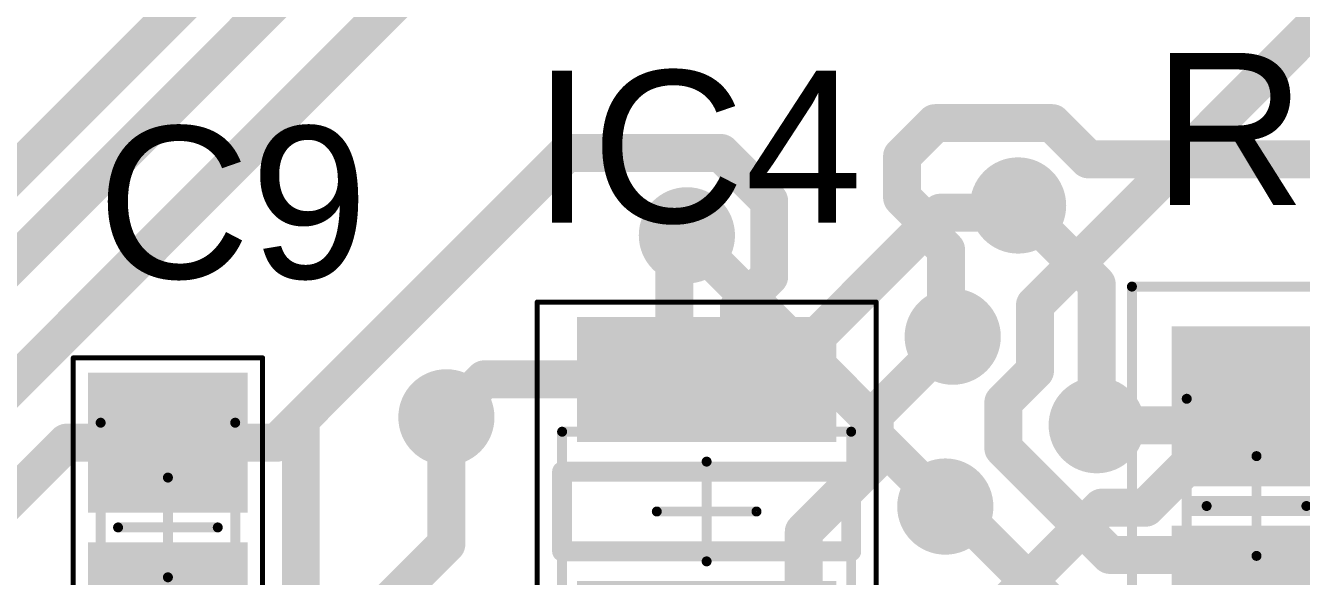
# Model space of a CAD drawing. Header units: millimetres. Extents: x 2.52 to 5.37, y 1.66 to 4.63.
# Drawn here: x 3.214 to 3.718, y 4.065 to 4.283 of the extents above; entities that cross this region are included whole.
import ezdxf

# ---------------------------------------------------------------- set-up
doc = ezdxf.new("R2010")
doc.units = ezdxf.units.MM
doc.header["$MEASUREMENT"] = 0
for name, color, linetype in [('BottomLayer', 5, 'Continuous'), ('BottomSolder', 6, 'Continuous'), ('Mechanical13', 56, 'Continuous'), ('Mechanical15', 56, 'Continuous'), ('TopLayer', 1, 'Continuous'), ('TopOverlay', 2, 'Continuous'), ('TopPaste', 8, 'Continuous'), ('TopSolder', 216, 'Continuous'), ('ViaHoleLayer', 16, 'Continuous')]:
    doc.layers.add(name, color=color, linetype=linetype)
doc.styles.add('Arial', font='arial.ttf', dxfattribs={"height": 0.2})

# ---------------------------------------------------------------- blocks, each defined once
blk = doc.blocks.new('CAPC2013X70X45NL10T25_34')
at = {"layer": 'TopLayer'}
for points in [[(-0.05709, -0.02756), (-0.05709, 0.02756), (-0.00984, 0.02756), (-0.00984, -0.02756)], [(0.00984, -0.02756), (0.00984, 0.02756), (0.05709, 0.02756), (0.05709, -0.02756)]]:
    blk.add_hatch(color=1, dxfattribs=at).paths.add_polyline_path(points)
at = {"layer": 'TopPaste'}
for points in [[(-0.05709, -0.02756), (-0.05709, 0.02756), (-0.00984, 0.02756), (-0.00984, -0.02756)], [(0.00984, -0.02756), (0.00984, 0.02756), (0.05709, 0.02756), (0.05709, -0.02756)]]:
    blk.add_hatch(color=8, dxfattribs=at).paths.add_polyline_path(points)
at = {"layer": 'TopSolder'}
for points in [[(-0.06109, -0.03156), (-0.06109, 0.03156), (-0.00584, 0.03156), (-0.00584, -0.03156)], [(0.00584, -0.03156), (0.00584, 0.03156), (0.06109, 0.03156), (0.06109, -0.03156)]]:
    blk.add_hatch(color=216, dxfattribs=at).paths.add_polyline_path(points)
at = {"layer": 'Mechanical13', "const_width": 0.00394}
for points in [[(0.04134, 0.02657), (-0.04134, 0.02657)], [(-0.04134, -0.02657), (-0.04134, 0.02657)], [(0.04134, -0.02657), (0.04134, 0.02657)], [(0.04134, -0.02657), (-0.04134, -0.02657)]]:
    blk.add_lwpolyline(points, dxfattribs=at)
at = {"layer": 'Mechanical13', "const_width": 0.00197}
for points in [[(-0.04232, 0.02657, 1), (-0.04035, 0.02657, 1)], [(-0.04232, 0.02657, 1), (-0.04035, 0.02657, 1)], [(0.04035, 0.02657, 1), (0.04232, 0.02657, 1)], [(0.04035, 0.02657, 1), (0.04232, 0.02657, 1)], [(-0.04232, -0.02657, 1), (-0.04035, -0.02657, 1)], [(-0.04232, -0.02657, 1), (-0.04035, -0.02657, 1)], [(0.04035, -0.02657, 1), (0.04232, -0.02657, 1)], [(0.04035, -0.02657, 1), (0.04232, -0.02657, 1)]]:
    blk.add_lwpolyline(points, format="xyb", close=True, dxfattribs=at)
at = {"layer": 'Mechanical15'}
for points, const_width in [([(0.06693, 0.0374), (-0.06693, 0.0374)], 0.00197), ([(-0.06693, -0.0374), (-0.06693, 0.0374)], 0.00197), ([(0.06693, -0.0374), (0.06693, 0.0374)], 0.00197), ([(0, -0.01969), (0, 0.01969)], 0.00394), ([(0.01969, 0), (-0.01969, 0)], 0.00394), ([(0.06693, -0.0374), (-0.06693, -0.0374)], 0.00197)]:
    blk.add_lwpolyline(points, dxfattribs=dict(at, const_width=const_width))
for points, const_width in [([(-0.06742, 0.0374, 1), (-0.06644, 0.0374, 1)], 0.000984), ([(-0.06742, 0.0374, 1), (-0.06644, 0.0374, 1)], 0.000984), ([(0.06644, 0.0374, 1), (0.06742, 0.0374, 1)], 0.000984), ([(0.06644, 0.0374, 1), (0.06742, 0.0374, 1)], 0.000984), ([(-0.00098, 0.01969, 1), (0.00098, 0.01969, 1)], 0.00197), ([(-0.02067, 0, 1), (-0.0187, 0, 1)], 0.00197), ([(0.0187, 0, 1), (0.02067, 0, 1)], 0.00197), ([(-0.00098, -0.01969, 1), (0.00098, -0.01969, 1)], 0.00197), ([(-0.06742, -0.0374, 1), (-0.06644, -0.0374, 1)], 0.000984), ([(-0.06742, -0.0374, 1), (-0.06644, -0.0374, 1)], 0.000984), ([(0.06644, -0.0374, 1), (0.06742, -0.0374, 1)], 0.000984), ([(0.06644, -0.0374, 1), (0.06742, -0.0374, 1)], 0.000984)]:
    blk.add_lwpolyline(points, format="xyb", close=True, dxfattribs=dict(at, const_width=const_width))
blk = doc.blocks.new('6_0805_M_40')
at = {"layer": 'TopLayer'}
for points in [[(-0.06693, -0.02953), (-0.06693, 0.02953), (-0.01181, 0.02953), (-0.01181, -0.02953)], [(0.01181, -0.02953), (0.01181, 0.02953), (0.06693, 0.02953), (0.06693, -0.02953)]]:
    blk.add_hatch(color=1, dxfattribs=at).paths.add_polyline_path(points)
at = {"layer": 'TopPaste'}
for points in [[(-0.06693, -0.02953), (-0.06693, 0.02953), (-0.01181, 0.02953), (-0.01181, -0.02953)], [(0.01181, -0.02953), (0.01181, 0.02953), (0.06693, 0.02953), (0.06693, -0.02953)]]:
    blk.add_hatch(color=8, dxfattribs=at).paths.add_polyline_path(points)
at = {"layer": 'TopSolder'}
for points in [[(-0.07093, -0.03353), (-0.07093, 0.03353), (-0.00781, 0.03353), (-0.00781, -0.03353)], [(0.00781, -0.03353), (0.00781, 0.03353), (0.07093, 0.03353), (0.07093, -0.03353)]]:
    blk.add_hatch(color=216, dxfattribs=at).paths.add_polyline_path(points)
at = {"layer": 'Mechanical13', "const_width": 0.00394}
for points in [[(-0.04232, 0.02756), (-0.04232, -0.02756)], [(-0.04232, 0.02756), (0.04232, 0.02756)], [(0.04232, 0.02756), (0.04232, -0.02756)], [(-0.04232, -0.02756), (0.04232, -0.02756)]]:
    blk.add_lwpolyline(points, dxfattribs=at)
at = {"layer": 'Mechanical13', "const_width": 0.00197}
for points in [[(-0.04331, 0.02756, 1), (-0.04134, 0.02756, 1)], [(-0.04331, 0.02756, 1), (-0.04134, 0.02756, 1)], [(0.04134, 0.02756, 1), (0.04331, 0.02756, 1)], [(0.04134, 0.02756, 1), (0.04331, 0.02756, 1)], [(-0.04331, -0.02756, 1), (-0.04134, -0.02756, 1)], [(-0.04331, -0.02756, 1), (-0.04134, -0.02756, 1)], [(0.04134, -0.02756, 1), (0.04331, -0.02756, 1)], [(0.04134, -0.02756, 1), (0.04331, -0.02756, 1)]]:
    blk.add_lwpolyline(points, format="xyb", close=True, dxfattribs=at)
at = {"layer": 'Mechanical15', "const_width": 0.00394}
for points in [[(-0.08661, 0.04921), (-0.08661, -0.04921)], [(-0.08661, 0.04921), (0.08661, 0.04921)], [(0.08661, 0.04921), (0.08661, -0.04921)], [(0, 0.01969), (0, -0.01969)], [(-0.01969, 0), (0.01969, 0)], [(-0.08661, -0.04921), (0.08661, -0.04921)]]:
    blk.add_lwpolyline(points, dxfattribs=at)
at = {"layer": 'Mechanical15', "const_width": 0.00197}
for points in [[(-0.0876, 0.04921, 1), (-0.08563, 0.04921, 1)], [(-0.0876, 0.04921, 1), (-0.08563, 0.04921, 1)], [(0.08563, 0.04921, 1), (0.0876, 0.04921, 1)], [(0.08563, 0.04921, 1), (0.0876, 0.04921, 1)], [(-0.00098, 0.01969, 1), (0.00098, 0.01969, 1)], [(-0.02067, 0, 1), (-0.0187, 0, 1)], [(0.0187, 0, 1), (0.02067, 0, 1)], [(-0.00098, -0.01969, 1), (0.00098, -0.01969, 1)], [(-0.0876, -0.04921, 1), (-0.08563, -0.04921, 1)], [(-0.0876, -0.04921, 1), (-0.08563, -0.04921, 1)], [(0.08563, -0.04921, 1), (0.0876, -0.04921, 1)], [(0.08563, -0.04921, 1), (0.0876, -0.04921, 1)]]:
    blk.add_lwpolyline(points, format="xyb", close=True, dxfattribs=at)
at = {"layer": 'TopOverlay', "const_width": 0.00787}
blk.add_lwpolyline([(0, 0.02559), (0, -0.02559)], dxfattribs=at)
at = {"layer": 'TopOverlay', "const_width": 0.00394}
for points in [[(-0.00197, 0.02559, 1), (0.00197, 0.02559, 1)], [(-0.00197, -0.02559, 1), (0.00197, -0.02559, 1)]]:
    blk.add_lwpolyline(points, format="xyb", close=True, dxfattribs=at)
blk = doc.blocks.new('ONSC_SOT23_8_527AK_01_N_46')
at = {"layer": 'TopLayer'}
for points in [[(-0.07283, 0.02953), (-0.07283, 0.04724), (-0.0315, 0.04724), (-0.0315, 0.02953)], [(0.0315, 0.02953), (0.0315, 0.04724), (0.07283, 0.04724), (0.07283, 0.02953)], [(-0.07283, 0.00394), (-0.07283, 0.02165), (-0.0315, 0.02165), (-0.0315, 0.00394)], [(0.0315, 0.00394), (0.0315, 0.02165), (0.07283, 0.02165), (0.07283, 0.00394)], [(-0.07283, -0.02165), (-0.07283, -0.00394), (-0.0315, -0.00394), (-0.0315, -0.02165)], [(0.0315, -0.02165), (0.0315, -0.00394), (0.07283, -0.00394), (0.07283, -0.02165)], [(-0.07283, -0.04724), (-0.07283, -0.02953), (-0.0315, -0.02953), (-0.0315, -0.04724)], [(0.0315, -0.04724), (0.0315, -0.02953), (0.07283, -0.02953), (0.07283, -0.04724)]]:
    blk.add_hatch(color=1, dxfattribs=at).paths.add_polyline_path(points)
at = {"layer": 'TopPaste'}
for points in [[(-0.07283, 0.02953), (-0.07283, 0.04724), (-0.0315, 0.04724), (-0.0315, 0.02953)], [(0.0315, 0.02953), (0.0315, 0.04724), (0.07283, 0.04724), (0.07283, 0.02953)], [(-0.07283, 0.00394), (-0.07283, 0.02165), (-0.0315, 0.02165), (-0.0315, 0.00394)], [(0.0315, 0.00394), (0.0315, 0.02165), (0.07283, 0.02165), (0.07283, 0.00394)], [(-0.07283, -0.02165), (-0.07283, -0.00394), (-0.0315, -0.00394), (-0.0315, -0.02165)], [(0.0315, -0.02165), (0.0315, -0.00394), (0.07283, -0.00394), (0.07283, -0.02165)], [(-0.07283, -0.04724), (-0.07283, -0.02953), (-0.0315, -0.02953), (-0.0315, -0.04724)], [(0.0315, -0.04724), (0.0315, -0.02953), (0.07283, -0.02953), (0.07283, -0.04724)]]:
    blk.add_hatch(color=8, dxfattribs=at).paths.add_polyline_path(points)
at = {"layer": 'TopSolder'}
for points in [[(-0.07683, 0.02553), (-0.07683, 0.05124), (-0.0275, 0.05124), (-0.0275, 0.02553)], [(0.0275, 0.02553), (0.0275, 0.05124), (0.07683, 0.05124), (0.07683, 0.02553)], [(-0.07683, -0.00006), (-0.07683, 0.02565), (-0.0275, 0.02565), (-0.0275, -0.00006)], [(0.0275, -0.00006), (0.0275, 0.02565), (0.07683, 0.02565), (0.07683, -0.00006)], [(-0.07683, -0.02565), (-0.07683, 0.00006), (-0.0275, 0.00006), (-0.0275, -0.02565)], [(0.0275, -0.02565), (0.0275, 0.00006), (0.07683, 0.00006), (0.07683, -0.02565)], [(-0.07683, -0.05124), (-0.07683, -0.02553), (-0.0275, -0.02553), (-0.0275, -0.05124)], [(0.0275, -0.05124), (0.0275, -0.02553), (0.07683, -0.02553), (0.07683, -0.05124)]]:
    blk.add_hatch(color=216, dxfattribs=at).paths.add_polyline_path(points)
at = {"layer": 'Mechanical13', "const_width": 0.00394}
for points in [[(-0.0315, 0.05709), (0.0315, 0.05709)], [(-0.0315, 0.05709), (-0.0315, -0.05709)], [(0.0315, 0.05709), (0.0315, -0.05709)], [(-0.0315, -0.05709), (0.0315, -0.05709)]]:
    blk.add_lwpolyline(points, dxfattribs=at)
at = {"layer": 'Mechanical13', "const_width": 0.00197}
for points in [[(-0.03248, 0.05709, 1), (-0.03051, 0.05709, 1)], [(-0.03248, 0.05709, 1), (-0.03051, 0.05709, 1)], [(0.03051, 0.05709, 1), (0.03248, 0.05709, 1)], [(0.03051, 0.05709, 1), (0.03248, 0.05709, 1)], [(-0.03248, -0.05709, 1), (-0.03051, -0.05709, 1)], [(-0.03248, -0.05709, 1), (-0.03051, -0.05709, 1)], [(0.03051, -0.05709, 1), (0.03248, -0.05709, 1)], [(0.03051, -0.05709, 1), (0.03248, -0.05709, 1)]]:
    blk.add_lwpolyline(points, format="xyb", close=True, dxfattribs=at)
at = {"layer": 'Mechanical15'}
for points, const_width in [([(-0.08268, 0.06693), (0.08268, 0.06693)], 0.00197), ([(-0.08268, 0.06693), (-0.08268, -0.06693)], 0.00197), ([(0.08268, 0.06693), (0.08268, -0.06693)], 0.00197), ([(0, 0.01969), (0, -0.01969)], 0.00394), ([(-0.01969, 0), (0.01969, 0)], 0.00394), ([(-0.08268, -0.06693), (0.08268, -0.06693)], 0.00197)]:
    blk.add_lwpolyline(points, dxfattribs=dict(at, const_width=const_width))
for points, const_width in [([(-0.08317, 0.06693, 1), (-0.08219, 0.06693, 1)], 0.000984), ([(-0.08317, 0.06693, 1), (-0.08219, 0.06693, 1)], 0.000984), ([(0.08218, 0.06693, 1), (0.08317, 0.06693, 1)], 0.000984), ([(0.08218, 0.06693, 1), (0.08317, 0.06693, 1)], 0.000984), ([(-0.00098, 0.01969, 1), (0.00098, 0.01969, 1)], 0.00197), ([(-0.02067, 0, 1), (-0.0187, 0, 1)], 0.00197), ([(0.0187, 0, 1), (0.02067, 0, 1)], 0.00197), ([(-0.00098, -0.01969, 1), (0.00098, -0.01969, 1)], 0.00197), ([(-0.08317, -0.06693, 1), (-0.08219, -0.06693, 1)], 0.000984), ([(-0.08317, -0.06693, 1), (-0.08219, -0.06693, 1)], 0.000984), ([(0.08218, -0.06693, 1), (0.08317, -0.06693, 1)], 0.000984), ([(0.08218, -0.06693, 1), (0.08317, -0.06693, 1)], 0.000984)]:
    blk.add_lwpolyline(points, format="xyb", close=True, dxfattribs=dict(at, const_width=const_width))
at = {"layer": 'TopOverlay'}
for points, const_width in [([(-0.04724, 0.0689, 1), (-0.05709, 0.0689, 1)], 0.00984), ([(-0.05955, 0.0689, 1), (-0.05463, 0.0689, 1)], 0.00492), ([(-0.0497, 0.0689, 1), (-0.04478, 0.0689, 1)], 0.00492), ([(-0.01772, 0.05709, 1), (-0.01378, 0.05709, 1)], 0.00394), ([(-0.01772, 0.05709, 1), (-0.01378, 0.05709, 1)], 0.00394), ([(0.01378, 0.05709, 1), (0.01772, 0.05709, 1)], 0.00394), ([(0.01378, 0.05709, 1), (0.01772, 0.05709, 1)], 0.00394), ([(-0.01772, -0.05709, 1), (-0.01378, -0.05709, 1)], 0.00394), ([(-0.01772, -0.05709, 1), (-0.01378, -0.05709, 1)], 0.00394), ([(0.01378, -0.05709, 1), (0.01772, -0.05709, 1)], 0.00394), ([(0.01378, -0.05709, 1), (0.01772, -0.05709, 1)], 0.00394)]:
    blk.add_lwpolyline(points, format="xyb", close=True, dxfattribs=dict(at, const_width=const_width))
at = {"layer": 'TopOverlay', "const_width": 0.00787}
for points in [[(-0.01575, 0.05709), (-0.01575, -0.05709)], [(-0.01575, 0.05709), (0.01575, 0.05709)], [(0.01575, 0.05709), (0.01575, -0.05709)], [(-0.01575, -0.05709), (0.01575, -0.05709)]]:
    blk.add_lwpolyline(points, dxfattribs=at)

msp = doc.modelspace()

# ---------------------------------------------------------------- hatches: boundary and pattern name
at = {"layer": 'BottomLayer'}
h = msp.add_hatch(color=5, dxfattribs=at)
edge = h.paths.add_edge_path()
edge.add_arc((3.60582, 4.21178), 0.015, 0, 360)
h = msp.add_hatch(color=5, dxfattribs=at)
edge = h.paths.add_edge_path()
edge.add_arc((3.475, 4.2), 0.015, 0, 360)
h = msp.add_hatch(color=5, dxfattribs=at)
edge = h.paths.add_edge_path()
edge.add_arc((3.58, 4.16), 0.015, 0, 360)
h = msp.add_hatch(color=5, dxfattribs=at)
edge = h.paths.add_edge_path()
edge.add_arc((3.38, 4.12815), 0.015, 0, 360)
h = msp.add_hatch(color=5, dxfattribs=at)
edge = h.paths.add_edge_path()
edge.add_arc((3.63688, 4.12505), 0.015, 0, 360)
h = msp.add_hatch(color=5, dxfattribs=at)
edge = h.paths.add_edge_path()
edge.add_arc((3.57707, 4.09293), 0.015, 0, 360)
at = {"layer": 'BottomSolder'}
h = msp.add_hatch(color=6, dxfattribs=at)
edge = h.paths.add_edge_path()
edge.add_arc((3.60582, 4.21178), 0.019, 0, 360)
h = msp.add_hatch(color=6, dxfattribs=at)
edge = h.paths.add_edge_path()
edge.add_arc((3.475, 4.2), 0.019, 0, 360)
h = msp.add_hatch(color=6, dxfattribs=at)
edge = h.paths.add_edge_path()
edge.add_arc((3.58, 4.16), 0.019, 0, 360)
h = msp.add_hatch(color=6, dxfattribs=at)
edge = h.paths.add_edge_path()
edge.add_arc((3.38, 4.12815), 0.019, 0, 360)
h = msp.add_hatch(color=6, dxfattribs=at)
edge = h.paths.add_edge_path()
edge.add_arc((3.63688, 4.12505), 0.019, 0, 360)
h = msp.add_hatch(color=6, dxfattribs=at)
edge = h.paths.add_edge_path()
edge.add_arc((3.57707, 4.09293), 0.019, 0, 360)
at = {"layer": 'TopLayer'}
h = msp.add_hatch(color=1, dxfattribs=at)
edge = h.paths.add_edge_path()
edge.add_arc((3.60582, 4.21178), 0.015, 0, 360)
h = msp.add_hatch(color=1, dxfattribs=at)
edge = h.paths.add_edge_path()
edge.add_arc((3.475, 4.2), 0.015, 0, 360)
h = msp.add_hatch(color=1, dxfattribs=at)
edge = h.paths.add_edge_path()
edge.add_arc((3.58, 4.16), 0.015, 0, 360)
h = msp.add_hatch(color=1, dxfattribs=at)
edge = h.paths.add_edge_path()
edge.add_arc((3.38, 4.12815), 0.015, 0, 360)
h = msp.add_hatch(color=1, dxfattribs=at)
edge = h.paths.add_edge_path()
edge.add_arc((3.63688, 4.12505), 0.015, 0, 360)
h = msp.add_hatch(color=1, dxfattribs=at)
edge = h.paths.add_edge_path()
edge.add_arc((3.57707, 4.09293), 0.015, 0, 360)
at = {"layer": 'TopSolder'}
h = msp.add_hatch(color=216, dxfattribs=at)
edge = h.paths.add_edge_path()
edge.add_arc((3.60582, 4.21178), 0.019, 0, 360)
h = msp.add_hatch(color=216, dxfattribs=at)
edge = h.paths.add_edge_path()
edge.add_arc((3.475, 4.2), 0.019, 0, 360)
h = msp.add_hatch(color=216, dxfattribs=at)
edge = h.paths.add_edge_path()
edge.add_arc((3.58, 4.16), 0.019, 0, 360)
h = msp.add_hatch(color=216, dxfattribs=at)
edge = h.paths.add_edge_path()
edge.add_arc((3.38, 4.12815), 0.019, 0, 360)
h = msp.add_hatch(color=216, dxfattribs=at)
edge = h.paths.add_edge_path()
edge.add_arc((3.63688, 4.12505), 0.019, 0, 360)
h = msp.add_hatch(color=216, dxfattribs=at)
edge = h.paths.add_edge_path()
edge.add_arc((3.57707, 4.09293), 0.019, 0, 360)
at = {"layer": 'ViaHoleLayer'}
h = msp.add_hatch(color=16, dxfattribs=at)
edge = h.paths.add_edge_path()
edge.add_arc((3.60582, 4.21178), 0.0075, 0, 360)
h = msp.add_hatch(color=16, dxfattribs=at)
edge = h.paths.add_edge_path()
edge.add_arc((3.475, 4.2), 0.0075, 0, 360)
h = msp.add_hatch(color=16, dxfattribs=at)
edge = h.paths.add_edge_path()
edge.add_arc((3.58, 4.16), 0.0075, 0, 360)
h = msp.add_hatch(color=16, dxfattribs=at)
edge = h.paths.add_edge_path()
edge.add_arc((3.38, 4.12815), 0.0075, 0, 360)
h = msp.add_hatch(color=16, dxfattribs=at)
edge = h.paths.add_edge_path()
edge.add_arc((3.63688, 4.12505), 0.0075, 0, 360)
h = msp.add_hatch(color=16, dxfattribs=at)
edge = h.paths.add_edge_path()
edge.add_arc((3.57707, 4.09293), 0.0075, 0, 360)

# ---------------------------------------------------------------- linework, layer by layer
at = {"layer": 'BottomLayer', "const_width": 0.015}
for points in [[(3.10203, 4.11738), (3.42979, 4.44515)], [(3.12703, 4.10703), (3.33415, 4.31415)], [(3.56, 4.23121), (3.57306, 4.24428)], [(3.57306, 4.24428), (3.61928, 4.24428)], [(3.61928, 4.24428), (3.63356, 4.23)], [(3.56, 4.21489), (3.56, 4.23121)], [(3.63356, 4.23), (3.92, 4.23)], [(3.56, 4.21489), (3.57332, 4.20158)], [(3.60582, 4.21178), (3.63688, 4.18071)], [(3.57332, 4.19832), (3.57332, 4.20158)], [(3.475, 4.2), (3.54775, 4.12725)], [(3.57332, 4.19832), (3.57739, 4.19424)], [(3.57739, 4.16261), (3.57739, 4.19424)], [(3.63688, 4.12505), (3.63688, 4.18071)], [(3.57739, 4.16261), (3.58, 4.16)], [(3.65622, 4.0925), (3.70872, 4.145)], [(3.70872, 4.145), (3.76822, 4.145)], [(3.38, 4.07815), (3.38, 4.12815)], [(3.54775, 4.12225), (3.54775, 4.12725)], [(3.54775, 4.12225), (3.57707, 4.09293)], [(3.60204, 4.0557), (3.63885, 4.0925)], [(3.63885, 4.0925), (3.65622, 4.0925)], [(3.25, 3.94815), (3.38, 4.07815)]]:
    msp.add_lwpolyline(points, dxfattribs=at)
at = {"layer": 'BottomLayer', "const_width": 0.0075}
for points in [[(3.56931, 4.24428, 1), (3.57681, 4.24428, 1)], [(3.56931, 4.24428, 1), (3.57681, 4.24428, 1)], [(3.61553, 4.24428, 1), (3.62303, 4.24428, 1)], [(3.61553, 4.24428, 1), (3.62303, 4.24428, 1)], [(3.55625, 4.23121, 1), (3.56375, 4.23121, 1)], [(3.55625, 4.23121, 1), (3.56375, 4.23121, 1)], [(3.62981, 4.23, 1), (3.63731, 4.23, 1)], [(3.62981, 4.23, 1), (3.63731, 4.23, 1)], [(3.55625, 4.21489, 1), (3.56375, 4.21489, 1)], [(3.55625, 4.21489, 1), (3.56375, 4.21489, 1)], [(3.60207, 4.21178, 1), (3.60957, 4.21178, 1)], [(3.56957, 4.20158, 1), (3.57707, 4.20158, 1)], [(3.56957, 4.20158, 1), (3.57707, 4.20158, 1)], [(3.47125, 4.2, 1), (3.47875, 4.2, 1)], [(3.56957, 4.19832, 1), (3.57707, 4.19832, 1)], [(3.56957, 4.19832, 1), (3.57707, 4.19832, 1)], [(3.57364, 4.19424, 1), (3.58114, 4.19424, 1)], [(3.57364, 4.19424, 1), (3.58114, 4.19424, 1)], [(3.63313, 4.18071, 1), (3.64063, 4.18071, 1)], [(3.63313, 4.18071, 1), (3.64063, 4.18071, 1)], [(3.57364, 4.16261, 1), (3.58114, 4.16261, 1)], [(3.57364, 4.16261, 1), (3.58114, 4.16261, 1)], [(3.57625, 4.16, 1), (3.58375, 4.16, 1)], [(3.70497, 4.145, 1), (3.71247, 4.145, 1)], [(3.70497, 4.145, 1), (3.71247, 4.145, 1)], [(3.37625, 4.12815, 1), (3.38375, 4.12815, 1)], [(3.544, 4.12725, 1), (3.5515, 4.12725, 1)], [(3.544, 4.12725, 1), (3.5515, 4.12725, 1)], [(3.544, 4.12225, 1), (3.5515, 4.12225, 1)], [(3.544, 4.12225, 1), (3.5515, 4.12225, 1)], [(3.63313, 4.12505, 1), (3.64063, 4.12505, 1)], [(3.57332, 4.09293, 1), (3.58082, 4.09293, 1)], [(3.6351, 4.0925, 1), (3.6426, 4.0925, 1)], [(3.6351, 4.0925, 1), (3.6426, 4.0925, 1)], [(3.65247, 4.0925, 1), (3.65997, 4.0925, 1)], [(3.65247, 4.0925, 1), (3.65997, 4.0925, 1)], [(3.37625, 4.07815, 1), (3.38375, 4.07815, 1)], [(3.37625, 4.07815, 1), (3.38375, 4.07815, 1)]]:
    msp.add_lwpolyline(points, format="xyb", close=True, dxfattribs=at)
at = {"layer": 'TopLayer', "const_width": 0.015}
for points in [[(3.188, 4.12015), (3.38285, 4.315)], [(3.6125, 4.1725), (3.73, 4.29)], [(3.3225, 4.1275), (3.4275, 4.2325)], [(3.4275, 4.2325), (3.48846, 4.2325)], [(3.48846, 4.2325), (3.5075, 4.21346)], [(3.5075, 4.18375), (3.5075, 4.21346)], [(3.60295, 4.20891), (3.60582, 4.21178)], [(3.52254, 4.15632), (3.57513, 4.20891)], [(3.57513, 4.20891), (3.60295, 4.20891)], [(3.475, 4.19594), (3.475, 4.2)], [(3.47, 4.19094), (3.475, 4.19594)], [(3.47, 4.14315), (3.47, 4.19094)], [(3.49559, 4.17184), (3.5075, 4.18375)], [(3.70197, 4.13252), (3.749, 4.17955)], [(3.49559, 4.14315), (3.49559, 4.17184)], [(3.6125, 4.14654), (3.6125, 4.1725)], [(3.52254, 4.14451), (3.52254, 4.15632)], [(3.54916, 4.12916), (3.58, 4.16)], [(3.6, 4.13404), (3.6125, 4.14654)], [(3.38, 4.12815), (3.395, 4.14315)], [(3.395, 4.14315), (3.43685, 4.14315)], [(3.52118, 4.14315), (3.52254, 4.14451)], [(3.6, 4.11596), (3.6, 4.13404)], [(3.69253, 4.12505), (3.7, 4.13252)], [(3.7, 4.13252), (3.70197, 4.13252)], [(3.31315, 4.11815), (3.3225, 4.1275)], [(3.3225, 4.0275), (3.3225, 4.1275)], [(3.54916, 4.11098), (3.54916, 4.12916)], [(3.63688, 4.12505), (3.69253, 4.12505)], [(3.08, 3.96815), (3.23, 4.11815)], [(3.23, 4.11815), (3.245, 4.11815)], [(3.27, 4.11815), (3.31315, 4.11815)], [(3.6, 4.11596), (3.64212, 4.07384)], [(3.52118, 4.08301), (3.54916, 4.11098)], [(3.57707, 4.09293), (3.58046, 4.09293)], [(3.58046, 4.09293), (3.63115, 4.04224)], [(3.52118, 4.03882), (3.52118, 4.08301)], [(3.64212, 4.07384), (3.67797, 4.07384)], [(3.67797, 4.07384), (3.69803, 4.05378)]]:
    msp.add_lwpolyline(points, dxfattribs=at)
at = {"layer": 'TopLayer', "const_width": 0.0075}
for points in [[(3.42375, 4.2325, 1), (3.43125, 4.2325, 1)], [(3.42375, 4.2325, 1), (3.43125, 4.2325, 1)], [(3.48471, 4.2325, 1), (3.49221, 4.2325, 1)], [(3.48471, 4.2325, 1), (3.49221, 4.2325, 1)], [(3.50375, 4.21346, 1), (3.51125, 4.21346, 1)], [(3.50375, 4.21346, 1), (3.51125, 4.21346, 1)], [(3.60207, 4.21178, 1), (3.60957, 4.21178, 1)], [(3.57138, 4.20891, 1), (3.57888, 4.20891, 1)], [(3.57138, 4.20891, 1), (3.57888, 4.20891, 1)], [(3.5992, 4.20891, 1), (3.6067, 4.20891, 1)], [(3.5992, 4.20891, 1), (3.6067, 4.20891, 1)], [(3.47125, 4.2, 1), (3.47875, 4.2, 1)], [(3.47125, 4.19594, 1), (3.47875, 4.19594, 1)], [(3.47125, 4.19594, 1), (3.47875, 4.19594, 1)], [(3.46625, 4.19094, 1), (3.47375, 4.19094, 1)], [(3.46625, 4.19094, 1), (3.47375, 4.19094, 1)], [(3.50375, 4.18375, 1), (3.51125, 4.18375, 1)], [(3.50375, 4.18375, 1), (3.51125, 4.18375, 1)], [(3.49184, 4.17184, 1), (3.49934, 4.17184, 1)], [(3.49184, 4.17184, 1), (3.49934, 4.17184, 1)], [(3.60875, 4.1725, 1), (3.61625, 4.1725, 1)], [(3.60875, 4.1725, 1), (3.61625, 4.1725, 1)], [(3.51879, 4.15632, 1), (3.52629, 4.15632, 1)], [(3.51879, 4.15632, 1), (3.52629, 4.15632, 1)], [(3.57625, 4.16, 1), (3.58375, 4.16, 1)], [(3.60875, 4.14654, 1), (3.61625, 4.14654, 1)], [(3.60875, 4.14654, 1), (3.61625, 4.14654, 1)], [(3.39125, 4.14315, 1), (3.39875, 4.14315, 1)], [(3.39125, 4.14315, 1), (3.39875, 4.14315, 1)], [(3.4331, 4.14315, 1), (3.4406, 4.14315, 1)], [(3.46625, 4.14315, 1), (3.47375, 4.14315, 1)], [(3.49184, 4.14315, 1), (3.49934, 4.14315, 1)], [(3.51743, 4.14315, 1), (3.52493, 4.14315, 1)], [(3.51879, 4.14451, 1), (3.52629, 4.14451, 1)], [(3.51879, 4.14451, 1), (3.52629, 4.14451, 1)], [(3.59625, 4.13404, 1), (3.60375, 4.13404, 1)], [(3.59625, 4.13404, 1), (3.60375, 4.13404, 1)], [(3.69625, 4.13252, 1), (3.70375, 4.13252, 1)], [(3.69625, 4.13252, 1), (3.70375, 4.13252, 1)], [(3.69822, 4.13252, 1), (3.70572, 4.13252, 1)], [(3.69822, 4.13252, 1), (3.70572, 4.13252, 1)], [(3.31875, 4.1275, 1), (3.32625, 4.1275, 1)], [(3.31875, 4.1275, 1), (3.32625, 4.1275, 1)], [(3.31875, 4.1275, 1), (3.32625, 4.1275, 1)], [(3.37625, 4.12815, 1), (3.38375, 4.12815, 1)], [(3.54541, 4.12916, 1), (3.55291, 4.12916, 1)], [(3.54541, 4.12916, 1), (3.55291, 4.12916, 1)], [(3.63313, 4.12505, 1), (3.64063, 4.12505, 1)], [(3.68878, 4.12505, 1), (3.69628, 4.12505, 1)], [(3.68878, 4.12505, 1), (3.69628, 4.12505, 1)], [(3.22625, 4.11815, 1), (3.23375, 4.11815, 1)], [(3.22625, 4.11815, 1), (3.23375, 4.11815, 1)], [(3.24125, 4.11815, 1), (3.24875, 4.11815, 1)], [(3.26625, 4.11815, 1), (3.27375, 4.11815, 1)], [(3.3094, 4.11815, 1), (3.3169, 4.11815, 1)], [(3.3094, 4.11815, 1), (3.3169, 4.11815, 1)], [(3.59625, 4.11596, 1), (3.60375, 4.11596, 1)], [(3.59625, 4.11596, 1), (3.60375, 4.11596, 1)], [(3.54541, 4.11098, 1), (3.55291, 4.11098, 1)], [(3.54541, 4.11098, 1), (3.55291, 4.11098, 1)], [(3.57332, 4.09293, 1), (3.58082, 4.09293, 1)], [(3.57671, 4.09293, 1), (3.58421, 4.09293, 1)], [(3.57671, 4.09293, 1), (3.58421, 4.09293, 1)], [(3.51743, 4.08301, 1), (3.52493, 4.08301, 1)], [(3.51743, 4.08301, 1), (3.52493, 4.08301, 1)], [(3.63837, 4.07384, 1), (3.64587, 4.07384, 1)], [(3.63837, 4.07384, 1), (3.64587, 4.07384, 1)], [(3.67422, 4.07384, 1), (3.68172, 4.07384, 1)], [(3.67422, 4.07384, 1), (3.68172, 4.07384, 1)]]:
    msp.add_lwpolyline(points, format="xyb", close=True, dxfattribs=at)

# ---------------------------------------------------------------- block references
for name, p, rotation in [('6_0805_M_40', (3.7, 4.09315), 90), ('ONSC_SOT23_8_527AK_01_N_46', (3.4828, 4.09098), 90), ('CAPC2013X70X45NL10T25_34', (3.27, 4.08469), 270)]:
    msp.add_blockref(name, p, dxfattribs=dict(rotation=rotation))

# ---------------------------------------------------------------- texts
at = {"layer": 'TopOverlay', "style": 'Arial'}
for s, p in [('R9', (3.659, 4.212)), ('IC4', (3.414, 4.205)), ('C9', (3.242, 4.183))]:
    msp.add_text(s, height=0.06, dxfattribs=at).set_placement(p)

doc.saveas('drawing.dxf')
